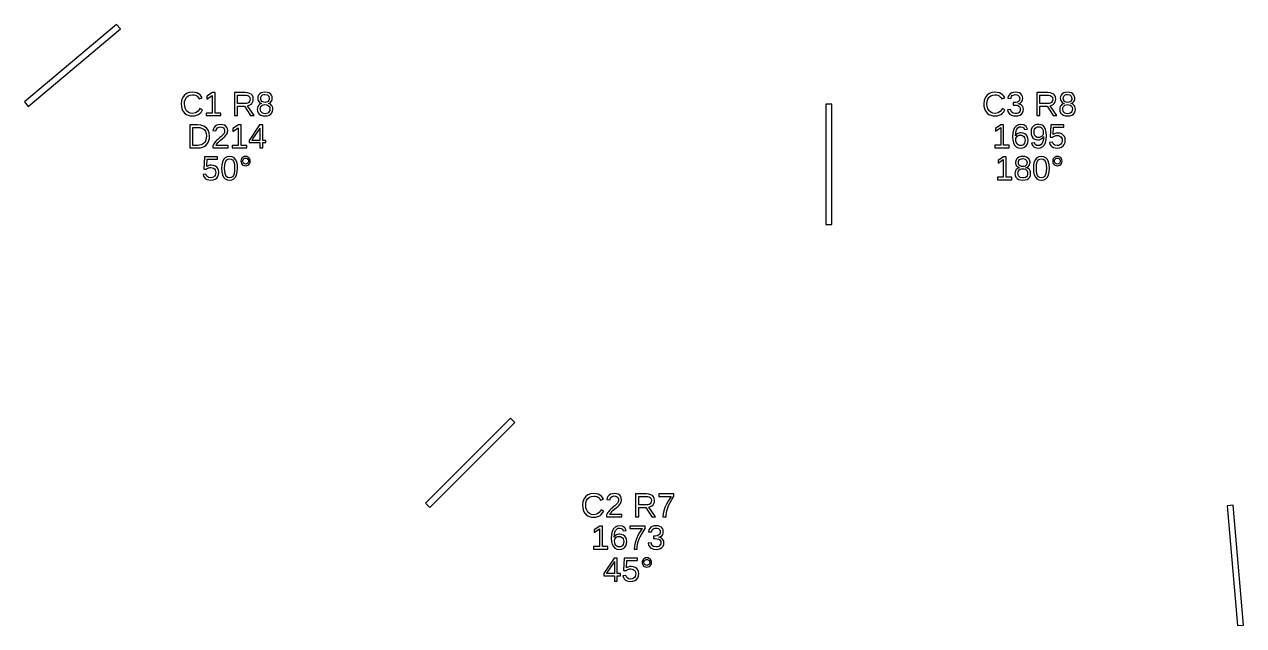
# Model space of a CAD drawing. Extents: x 195 to 2890, y 70 to 1529.
# Drawn here: x 223.5 to 527.4, y 670 to 819.9 of the extents above; entities that cross this region are included whole.
import ezdxf

# ---------------------------------------------------------------- set-up
doc = ezdxf.new("R2010")
doc.units = 0
doc.layers.get('0').update_dxf_attribs({"linetype": 'CONTINUOUS'})

msp = doc.modelspace()

# ---------------------------------------------------------------- linework, layer by layer
for points in [[(247.463, 818.709), (246.499, 819.858), (223.518, 800.575), (224.482, 799.425)], [(265.949, 797.093), (266.445, 797.222), (266.895, 797.437), (267.291, 797.734), (267.622, 798.109), (267.89, 798.564), (267.255, 798.881), (266.785, 798.219), (266.181, 797.821), (265.445, 797.689), (264.861, 797.76), (264.364, 797.974), (263.953, 798.33), (263.647, 798.803), (263.463, 799.368), (263.402, 800.024), (263.461, 800.685), (263.637, 801.244), (263.931, 801.703), (264.331, 802.043), (264.824, 802.247), (265.412, 802.315), (265.798, 802.286), (266.147, 802.198), (266.46, 802.051), (266.727, 801.848), (266.941, 801.593), (267.101, 801.286), (267.837, 801.53), (267.608, 801.961), (267.307, 802.315), (266.934, 802.592), (266.491, 802.791), (265.981, 802.91), (265.404, 802.95), (264.594, 802.863), (263.91, 802.604), (263.353, 802.173), (262.942, 801.589), (262.695, 800.873), (262.613, 800.024), (262.65, 799.441), (262.76, 798.913), (262.944, 798.44), (263.199, 798.028), (263.52, 797.685), (263.909, 797.41), (264.357, 797.21), (264.856, 797.09), (265.408, 797.05)], [(272.435, 797.754), (271.04, 797.754), (271.04, 802.864), (270.364, 802.864), (269.009, 801.933), (269.009, 801.241), (270.303, 802.165), (270.303, 797.754), (268.843, 797.754), (268.843, 797.132), (272.435, 797.132)], [(276.618, 799.512), (278.404, 799.512), (279.894, 797.132), (280.789, 797.132), (279.161, 799.601), (279.567, 799.713), (279.909, 799.896), (280.189, 800.151), (280.395, 800.463), (280.52, 800.821), (280.561, 801.225), (280.502, 801.702), (280.327, 802.104), (280.034, 802.431), (279.634, 802.672), (279.135, 802.816), (278.539, 802.864), (275.841, 802.864), (275.841, 797.132), (276.618, 797.132)], [(276.618, 800.126), (276.618, 802.242), (278.461, 802.242), (278.854, 802.213), (279.18, 802.125), (279.44, 801.979), (279.629, 801.778), (279.742, 801.524), (279.78, 801.217), (279.742, 800.898), (279.631, 800.63), (279.444, 800.413), (279.189, 800.254), (278.873, 800.158), (278.494, 800.126)], [(284.075, 797.099), (284.558, 797.247), (284.943, 797.494), (285.224, 797.828), (285.392, 798.24), (285.448, 798.731), (285.414, 799.087), (285.312, 799.401), (285.143, 799.672), (284.912, 799.891), (284.627, 800.047), (284.288, 800.138), (284.288, 800.155), (284.581, 800.247), (284.829, 800.401), (285.033, 800.614), (285.184, 800.873), (285.275, 801.159), (285.305, 801.473), (285.251, 801.895), (285.088, 802.254), (284.815, 802.551), (284.449, 802.773), (284.003, 802.906), (283.479, 802.95), (282.965, 802.905), (282.527, 802.769), (282.162, 802.543), (281.89, 802.244), (281.727, 801.89), (281.672, 801.481), (281.702, 801.167), (281.792, 800.881), (281.943, 800.622), (282.145, 800.407), (282.391, 800.248), (282.681, 800.146), (282.681, 800.13), (282.367, 800.043), (282.093, 799.888), (281.859, 799.666), (281.681, 799.391), (281.574, 799.077), (281.538, 798.722), (281.595, 798.229), (281.768, 797.816), (282.057, 797.486), (282.447, 797.244), (282.926, 797.099), (283.495, 797.05)], [(283.173, 800.452), (282.911, 800.538), (282.699, 800.681), (282.545, 800.88), (282.452, 801.13), (282.421, 801.432), (282.451, 801.728), (282.541, 801.971), (282.691, 802.16), (282.899, 802.296), (283.161, 802.377), (283.479, 802.405), (284.071, 802.297), (284.426, 801.972), (284.545, 801.432), (284.515, 801.11), (284.424, 800.853), (284.274, 800.661), (284.066, 800.529), (283.804, 800.45), (283.487, 800.423)], [(465.949, 797.093), (466.445, 797.222), (466.895, 797.437), (467.291, 797.734), (467.622, 798.109), (467.89, 798.564), (467.255, 798.881), (466.785, 798.219), (466.181, 797.821), (465.445, 797.689), (464.861, 797.76), (464.364, 797.974), (463.953, 798.33), (463.647, 798.803), (463.463, 799.368), (463.402, 800.024), (463.461, 800.685), (463.637, 801.244), (463.931, 801.703), (464.331, 802.043), (464.824, 802.247), (465.412, 802.315), (465.798, 802.286), (466.147, 802.198), (466.46, 802.051), (466.727, 801.848), (466.941, 801.593), (467.101, 801.286), (467.837, 801.53), (467.608, 801.961), (467.307, 802.315), (466.934, 802.592), (466.491, 802.791), (465.981, 802.91), (465.404, 802.95), (464.594, 802.863), (463.91, 802.604), (463.353, 802.173), (462.942, 801.589), (462.695, 800.873), (462.613, 800.024), (462.65, 799.441), (462.76, 798.913), (462.944, 798.44), (463.199, 798.028), (463.52, 797.685), (463.909, 797.41), (464.357, 797.21), (464.856, 797.09), (465.408, 797.05)], [(471.107, 797.099), (471.587, 797.244), (471.971, 797.486), (472.252, 797.816), (472.42, 798.225), (472.476, 798.714), (472.436, 799.06), (472.317, 799.363), (472.118, 799.626), (471.847, 799.835), (471.514, 799.978), (471.117, 800.057), (471.117, 800.073), (471.477, 800.179), (471.774, 800.335), (472.01, 800.539), (472.181, 800.791), (472.283, 801.089), (472.317, 801.432), (472.264, 801.875), (472.105, 802.247), (471.839, 802.549), (471.478, 802.772), (471.031, 802.905), (470.498, 802.95), (470.004, 802.906), (469.574, 802.774), (469.207, 802.555), (468.918, 802.258), (468.724, 801.892), (468.623, 801.457), (469.359, 801.4), (469.42, 801.678), (469.536, 801.911), (469.707, 802.099), (469.927, 802.237), (470.188, 802.32), (470.49, 802.348), (470.817, 802.318), (471.084, 802.229), (471.294, 802.081), (471.444, 801.882), (471.534, 801.64), (471.564, 801.355), (471.528, 801.068), (471.417, 800.826), (471.233, 800.629), (470.982, 800.483), (470.671, 800.395), (470.299, 800.366), (469.9, 800.366), (469.9, 799.731), (470.315, 799.731), (470.733, 799.702), (471.079, 799.615), (471.355, 799.469), (471.555, 799.271), (471.675, 799.028), (471.715, 798.739), (471.68, 798.41), (471.575, 798.14), (471.4, 797.929), (471.163, 797.778), (470.873, 797.687), (470.531, 797.656), (469.902, 797.769), (469.486, 798.108), (469.282, 798.674), (468.525, 798.604), (468.637, 798.134), (468.843, 797.746), (469.142, 797.443), (469.527, 797.225), (469.99, 797.094), (470.531, 797.05)], [(476.618, 799.512), (478.404, 799.512), (479.894, 797.132), (480.789, 797.132), (479.161, 799.601), (479.567, 799.713), (479.909, 799.896), (480.189, 800.151), (480.395, 800.463), (480.52, 800.821), (480.561, 801.225), (480.502, 801.702), (480.327, 802.104), (480.034, 802.431), (479.634, 802.672), (479.135, 802.816), (478.539, 802.864), (475.841, 802.864), (475.841, 797.132), (476.618, 797.132)], [(476.618, 800.126), (476.618, 802.242), (478.461, 802.242), (478.854, 802.213), (479.18, 802.125), (479.44, 801.979), (479.629, 801.778), (479.742, 801.524), (479.78, 801.217), (479.742, 800.898), (479.631, 800.63), (479.444, 800.413), (479.189, 800.254), (478.873, 800.158), (478.494, 800.126)], [(484.075, 797.099), (484.558, 797.247), (484.943, 797.494), (485.224, 797.828), (485.392, 798.24), (485.448, 798.731), (485.414, 799.087), (485.312, 799.401), (485.143, 799.672), (484.912, 799.891), (484.627, 800.047), (484.288, 800.138), (484.288, 800.155), (484.581, 800.247), (484.829, 800.401), (485.033, 800.614), (485.184, 800.873), (485.275, 801.159), (485.305, 801.473), (485.251, 801.895), (485.088, 802.254), (484.815, 802.551), (484.449, 802.773), (484.003, 802.906), (483.479, 802.95), (482.965, 802.905), (482.527, 802.769), (482.162, 802.543), (481.89, 802.244), (481.727, 801.89), (481.672, 801.481), (481.702, 801.167), (481.792, 800.881), (481.943, 800.622), (482.145, 800.407), (482.391, 800.248), (482.681, 800.146), (482.681, 800.13), (482.367, 800.043), (482.093, 799.888), (481.859, 799.666), (481.681, 799.391), (481.574, 799.077), (481.538, 798.722), (481.595, 798.229), (481.768, 797.816), (482.057, 797.486), (482.447, 797.244), (482.926, 797.099), (483.495, 797.05)], [(483.173, 800.452), (482.911, 800.538), (482.699, 800.681), (482.545, 800.88), (482.452, 801.13), (482.421, 801.432), (482.451, 801.728), (482.541, 801.971), (482.691, 802.16), (482.899, 802.296), (483.161, 802.377), (483.479, 802.405), (484.071, 802.297), (484.426, 801.972), (484.545, 801.432), (484.515, 801.11), (484.424, 800.853), (484.274, 800.661), (484.066, 800.529), (483.804, 800.45), (483.487, 800.423)], [(282.832, 797.731), (282.429, 798.126), (282.295, 798.783), (282.329, 799.098), (282.434, 799.365), (282.608, 799.583), (282.844, 799.745), (283.134, 799.842), (283.479, 799.874), (283.833, 799.844), (284.13, 799.754), (284.37, 799.603), (284.546, 799.394), (284.652, 799.126), (284.687, 798.8), (284.654, 798.42), (284.557, 798.115), (284.394, 797.886), (284.165, 797.727), (283.868, 797.631), (283.503, 797.599)], [(424.75, 800), (423.25, 800), (423.25, 770), (424.75, 770)], [(482.832, 797.731), (482.429, 798.126), (482.295, 798.783), (482.329, 799.098), (482.434, 799.365), (482.608, 799.583), (482.844, 799.745), (483.134, 799.842), (483.479, 799.874), (483.833, 799.844), (484.13, 799.754), (484.37, 799.603), (484.546, 799.394), (484.652, 799.126), (484.687, 798.8), (484.654, 798.42), (484.557, 798.115), (484.394, 797.886), (484.165, 797.727), (483.868, 797.631), (483.503, 797.599)], [(267.399, 789.129), (267.887, 789.247), (268.332, 789.443), (268.723, 789.714), (269.05, 790.054), (269.312, 790.462), (269.504, 790.931), (269.62, 791.448), (269.658, 792.015), (269.57, 792.844), (269.306, 793.536), (268.867, 794.092), (268.265, 794.498), (267.516, 794.741), (266.619, 794.822), (264.723, 794.822), (264.723, 789.089), (266.867, 789.089)], [(265.5, 789.712), (265.5, 794.2), (266.602, 794.2), (267.282, 794.137), (267.846, 793.951), (268.293, 793.64), (268.617, 793.211), (268.812, 792.669), (268.877, 792.015), (268.848, 791.564), (268.763, 791.154), (268.621, 790.786), (268.425, 790.466), (268.18, 790.2), (267.886, 789.988), (267.55, 789.835), (267.181, 789.743), (266.777, 789.712)], [(274.272, 789.712), (271.282, 789.712), (271.38, 789.904), (271.513, 790.101), (271.681, 790.304), (271.886, 790.517), (272.134, 790.747), (272.425, 790.993), (272.931, 791.414), (273.315, 791.755), (273.577, 792.015), (273.761, 792.234), (273.912, 792.454), (274.03, 792.674), (274.115, 792.894), (274.166, 793.115), (274.183, 793.337), (274.131, 793.801), (273.976, 794.188), (273.717, 794.499), (273.362, 794.726), (272.918, 794.862), (272.385, 794.908), (271.89, 794.862), (271.46, 794.727), (271.093, 794.501), (270.804, 794.198), (270.61, 793.833), (270.509, 793.406), (271.257, 793.337), (271.321, 793.621), (271.439, 793.859), (271.613, 794.051), (271.834, 794.192), (272.091, 794.277), (272.385, 794.305), (272.689, 794.277), (272.945, 794.19), (273.153, 794.045), (273.307, 793.848), (273.399, 793.604), (273.43, 793.313), (273.412, 793.088), (273.359, 792.879), (273.269, 792.686), (273.151, 792.504), (273.011, 792.328), (272.848, 792.157), (272.668, 791.989), (272.473, 791.821), (272.264, 791.653), (272.048, 791.48), (271.83, 791.297), (271.611, 791.105), (271.395, 790.901), (271.186, 790.681), (270.983, 790.446), (270.794, 790.191), (270.625, 789.911), (270.476, 789.606), (270.476, 789.089), (274.272, 789.089)], [(278.919, 789.712), (277.524, 789.712), (277.524, 794.822), (276.848, 794.822), (275.493, 793.89), (275.493, 793.199), (276.787, 794.122), (276.787, 789.712), (275.326, 789.712), (275.326, 789.089), (278.919, 789.089)], [(282.911, 790.387), (283.717, 790.387), (283.717, 790.965), (282.911, 790.965), (282.911, 794.822), (282.142, 794.822), (279.518, 790.957), (279.518, 790.387), (282.219, 790.387), (282.219, 789.089), (282.911, 789.089)], [(280.193, 790.965), (280.258, 791.046), (280.478, 791.347), (281.947, 793.512), (281.988, 793.576), (282.041, 793.666), (282.105, 793.781), (282.165, 793.89), (282.203, 793.961), (282.219, 793.996), (282.219, 790.965)], [(468.958, 789.754), (467.563, 789.754), (467.563, 794.864), (466.887, 794.864), (465.532, 793.933), (465.532, 793.241), (466.826, 794.165), (466.826, 789.754), (465.366, 789.754), (465.366, 789.132), (468.958, 789.132)], [(472.318, 789.108), (472.771, 789.283), (473.141, 789.575), (473.415, 789.967), (473.579, 790.445), (473.634, 791.007), (473.582, 791.528), (473.426, 791.973), (473.168, 792.342), (472.821, 792.618), (472.401, 792.783), (471.908, 792.838), (471.608, 792.817), (471.332, 792.752), (471.078, 792.645), (470.855, 792.496), (470.668, 792.309), (470.517, 792.081), (470.555, 792.761), (470.67, 793.325), (470.861, 793.772), (471.121, 794.096), (471.445, 794.291), (471.831, 794.356), (472.26, 794.278), (472.574, 794.045), (472.775, 793.656), (473.475, 793.782), (473.143, 794.431), (472.598, 794.82), (471.839, 794.95), (471.233, 794.861), (470.727, 794.595), (470.322, 794.152), (470.025, 793.544), (469.848, 792.782), (469.789, 791.866), (469.846, 791.022), (470.016, 790.323), (470.301, 789.77), (470.694, 789.37), (471.187, 789.13), (471.782, 789.05)], [(476.778, 789.138), (477.29, 789.403), (477.7, 789.844), (478, 790.448), (478.18, 791.205), (478.24, 792.114), (478.185, 792.981), (478.021, 793.691), (477.747, 794.242), (477.368, 794.635), (476.885, 794.871), (476.299, 794.95), (475.743, 794.893), (475.275, 794.721), (474.895, 794.435), (474.615, 794.049), (474.447, 793.578), (474.391, 793.021), (474.442, 792.476), (474.597, 792.009), (474.854, 791.617), (475.198, 791.324), (475.61, 791.147), (476.091, 791.089), (476.397, 791.113), (476.686, 791.187), (476.958, 791.31), (477.195, 791.474), (477.381, 791.67), (477.515, 791.898), (477.468, 791.23), (477.347, 790.672), (477.153, 790.226), (476.891, 789.901), (476.566, 789.705), (476.177, 789.64), (475.736, 789.72), (475.414, 789.958), (475.208, 790.356), (474.509, 790.246), (474.651, 789.865), (474.844, 789.56), (475.088, 789.333), (475.388, 789.176), (475.747, 789.082), (476.165, 789.05)], [(475.943, 791.707), (475.668, 791.828), (475.44, 792.03), (475.271, 792.302), (475.169, 792.633), (475.135, 793.021), (475.169, 793.403), (475.271, 793.727), (475.44, 793.996), (475.669, 794.196), (475.947, 794.316), (476.274, 794.356), (476.606, 794.309), (476.889, 794.169), (477.125, 793.935), (477.301, 793.624), (477.407, 793.253), (477.442, 792.822), (477.425, 792.605), (477.373, 792.404), (477.285, 792.22), (477.168, 792.057), (477.025, 791.92), (476.856, 791.811), (476.67, 791.731), (476.473, 791.682), (476.266, 791.666)], [(481.476, 789.108), (481.974, 789.282), (482.38, 789.571), (482.679, 789.961), (482.859, 790.437), (482.919, 790.999), (482.863, 791.497), (482.696, 791.929), (482.416, 792.293), (482.043, 792.569), (481.594, 792.734), (481.068, 792.789), (480.621, 792.749), (480.227, 792.627), (479.884, 792.423), (479.994, 794.242), (482.585, 794.242), (482.585, 794.864), (479.326, 794.864), (479.135, 791.78), (479.851, 791.78), (480.022, 791.915), (480.193, 792.021), (480.364, 792.098), (480.539, 792.15), (480.724, 792.181), (480.917, 792.191), (481.271, 792.154), (481.573, 792.043), (481.822, 791.858), (482.009, 791.612), (482.121, 791.321), (482.158, 790.983), (482.121, 790.597), (482.01, 790.271), (481.824, 790.004), (481.574, 789.806), (481.266, 789.688), (480.901, 789.648), (480.342, 789.743), (479.944, 790.026), (479.709, 790.499), (478.968, 790.413), (479.095, 790.006), (479.303, 789.668), (479.591, 789.4), (479.953, 789.206), (480.385, 789.089), (480.885, 789.05)], [(471.437, 789.687), (471.157, 789.828), (470.918, 790.063), (470.736, 790.372), (470.627, 790.734), (470.59, 791.15), (470.625, 791.474), (470.73, 791.749), (470.905, 791.974), (471.138, 792.14), (471.414, 792.239), (471.733, 792.273), (472.07, 792.235), (472.354, 792.122), (472.584, 791.935), (472.753, 791.678), (472.855, 791.358), (472.889, 790.975), (472.856, 790.589), (472.755, 790.263), (472.588, 789.996), (472.362, 789.798), (472.085, 789.68), (471.758, 789.64)], [(270.54, 781.108), (271.039, 781.282), (271.444, 781.571), (271.744, 781.961), (271.924, 782.437), (271.984, 782.999), (271.928, 783.497), (271.76, 783.929), (271.481, 784.293), (271.108, 784.569), (270.658, 784.734), (270.132, 784.789), (269.686, 784.749), (269.291, 784.627), (268.948, 784.423), (269.058, 786.242), (271.65, 786.242), (271.65, 786.864), (268.391, 786.864), (268.2, 783.78), (268.916, 783.78), (269.087, 783.915), (269.257, 784.021), (269.428, 784.098), (269.604, 784.15), (269.788, 784.181), (269.982, 784.191), (270.336, 784.154), (270.637, 784.043), (270.887, 783.858), (271.074, 783.612), (271.185, 783.321), (271.223, 782.983), (271.186, 782.597), (271.074, 782.271), (270.889, 782.004), (270.638, 781.806), (270.33, 781.688), (269.965, 781.648), (269.406, 781.743), (269.009, 782.026), (268.773, 782.499), (268.033, 782.413), (268.16, 782.006), (268.367, 781.668), (268.655, 781.4), (269.018, 781.206), (269.449, 781.089), (269.949, 781.05)], [(275.246, 781.134), (275.745, 781.387), (276.136, 781.807), (276.417, 782.387), (276.586, 783.118), (276.643, 784), (276.589, 784.894), (276.428, 785.629), (276.16, 786.205), (275.78, 786.619), (275.282, 786.867), (274.665, 786.95), (274.033, 786.868), (273.525, 786.623), (273.141, 786.213), (272.874, 785.64), (272.713, 784.902), (272.659, 784), (272.714, 783.114), (272.88, 782.382), (273.156, 781.803), (273.541, 781.385), (274.036, 781.134), (274.641, 781.05)], [(274.254, 781.711), (273.937, 781.9), (273.699, 782.214), (273.533, 782.664), (273.433, 783.259), (273.4, 784), (273.433, 784.759), (273.531, 785.362), (273.695, 785.806), (273.934, 786.112), (274.257, 786.295), (274.665, 786.356), (275.063, 786.294), (275.379, 786.108), (275.611, 785.798), (275.77, 785.351), (275.866, 784.751), (275.898, 784), (275.865, 783.271), (275.764, 782.68), (275.597, 782.226), (275.358, 781.905), (275.042, 781.712), (274.649, 781.648)], [(278.937, 784.668), (279.212, 784.781), (279.456, 784.968), (279.647, 785.21), (279.762, 785.484), (279.8, 785.79), (279.762, 786.097), (279.649, 786.371), (279.46, 786.612), (279.217, 786.8), (278.941, 786.912), (278.632, 786.95), (278.323, 786.912), (278.047, 786.798), (277.804, 786.608), (277.616, 786.365), (277.502, 786.093), (277.465, 785.79), (277.503, 785.488), (277.618, 785.215), (277.808, 784.972), (278.053, 784.783), (278.327, 784.669), (278.632, 784.631)], [(278.444, 785.082), (278.273, 785.154), (278.122, 785.274), (278.003, 785.427), (277.932, 785.599), (277.908, 785.79), (277.932, 785.981), (278.001, 786.154), (278.118, 786.307), (278.268, 786.427), (278.44, 786.499), (278.632, 786.523), (278.825, 786.499), (278.997, 786.429), (279.147, 786.311), (279.264, 786.159), (279.333, 785.986), (279.357, 785.79), (279.333, 785.597), (279.263, 785.424), (279.145, 785.271), (278.994, 785.153), (278.823, 785.082), (278.632, 785.058)], [(469.609, 781.754), (468.214, 781.754), (468.214, 786.864), (467.538, 786.864), (466.183, 785.933), (466.183, 785.241), (467.477, 786.165), (467.477, 781.754), (466.017, 781.754), (466.017, 781.132), (469.609, 781.132)], [(472.916, 781.099), (473.399, 781.247), (473.784, 781.494), (474.064, 781.828), (474.233, 782.24), (474.289, 782.731), (474.255, 783.087), (474.153, 783.401), (473.983, 783.672), (473.753, 783.891), (473.468, 784.047), (473.129, 784.138), (473.129, 784.155), (473.422, 784.247), (473.67, 784.401), (473.874, 784.614), (474.025, 784.873), (474.116, 785.159), (474.146, 785.473), (474.092, 785.895), (473.928, 786.254), (473.656, 786.551), (473.29, 786.773), (472.844, 786.906), (472.319, 786.95), (471.806, 786.905), (471.367, 786.769), (471.003, 786.543), (470.731, 786.244), (470.567, 785.89), (470.513, 785.481), (470.543, 785.167), (470.633, 784.881), (470.783, 784.622), (470.986, 784.407), (471.232, 784.248), (471.522, 784.146), (471.522, 784.13), (471.208, 784.043), (470.934, 783.888), (470.7, 783.666), (470.521, 783.391), (470.414, 783.077), (470.379, 782.722), (470.436, 782.229), (470.609, 781.816), (470.897, 781.486), (471.288, 781.244), (471.767, 781.099), (472.336, 781.05)], [(472.014, 784.452), (471.752, 784.538), (471.54, 784.681), (471.385, 784.88), (471.292, 785.13), (471.262, 785.432), (471.292, 785.728), (471.382, 785.971), (471.532, 786.16), (471.74, 786.296), (472.002, 786.377), (472.319, 786.405), (472.912, 786.297), (473.267, 785.972), (473.385, 785.432), (473.355, 785.11), (473.265, 784.853), (473.115, 784.661), (472.907, 784.529), (472.645, 784.45), (472.328, 784.423)], [(477.564, 781.134), (478.062, 781.387), (478.453, 781.807), (478.735, 782.387), (478.904, 783.118), (478.96, 784), (478.906, 784.894), (478.746, 785.629), (478.478, 786.205), (478.097, 786.619), (477.599, 786.867), (476.982, 786.95), (476.35, 786.868), (475.842, 786.623), (475.459, 786.213), (475.191, 785.64), (475.03, 784.902), (474.977, 784), (475.032, 783.114), (475.197, 782.382), (475.473, 781.803), (475.859, 781.385), (476.354, 781.134), (476.958, 781.05)], [(476.571, 781.711), (476.255, 781.9), (476.016, 782.214), (475.85, 782.664), (475.75, 783.259), (475.717, 784), (475.75, 784.759), (475.848, 785.362), (476.012, 785.806), (476.251, 786.112), (476.574, 786.295), (476.982, 786.356), (477.38, 786.294), (477.696, 786.108), (477.928, 785.798), (478.088, 785.351), (478.183, 784.751), (478.215, 784), (478.182, 783.271), (478.081, 782.68), (477.914, 782.226), (477.675, 781.905), (477.359, 781.712), (476.966, 781.648)], [(481.255, 784.668), (481.529, 784.781), (481.774, 784.968), (481.965, 785.21), (482.079, 785.484), (482.117, 785.79), (482.08, 786.097), (481.966, 786.371), (481.778, 786.612), (481.535, 786.8), (481.259, 786.912), (480.95, 786.95), (480.641, 786.912), (480.365, 786.798), (480.122, 786.608), (479.933, 786.365), (479.82, 786.093), (479.782, 785.79), (479.82, 785.488), (479.935, 785.215), (480.126, 784.972), (480.37, 784.783), (480.645, 784.669), (480.95, 784.631)], [(480.761, 785.082), (480.591, 785.154), (480.439, 785.274), (480.32, 785.427), (480.249, 785.599), (480.226, 785.79), (480.249, 785.981), (480.319, 786.154), (480.435, 786.307), (480.585, 786.427), (480.757, 786.499), (480.95, 786.523), (481.143, 786.499), (481.314, 786.429), (481.464, 786.311), (481.581, 786.159), (481.651, 785.986), (481.674, 785.79), (481.65, 785.597), (481.58, 785.424), (481.462, 785.271), (481.311, 785.153), (481.14, 785.082), (480.95, 785.058)], [(471.672, 781.731), (471.27, 782.126), (471.135, 782.783), (471.17, 783.098), (471.275, 783.365), (471.449, 783.583), (471.685, 783.745), (471.975, 783.842), (472.319, 783.874), (472.673, 783.844), (472.97, 783.754), (473.21, 783.603), (473.387, 783.394), (473.493, 783.126), (473.528, 782.8), (473.495, 782.42), (473.398, 782.115), (473.235, 781.886), (473.006, 781.727), (472.709, 781.631), (472.344, 781.599)], [(345.744, 720.683), (344.683, 721.744), (323.47, 700.53), (324.53, 699.47)], [(365.949, 697.093), (366.445, 697.222), (366.895, 697.437), (367.291, 697.734), (367.622, 698.109), (367.89, 698.564), (367.255, 698.881), (366.785, 698.219), (366.181, 697.821), (365.445, 697.689), (364.861, 697.76), (364.364, 697.974), (363.953, 698.33), (363.647, 698.803), (363.463, 699.368), (363.402, 700.024), (363.461, 700.685), (363.637, 701.244), (363.931, 701.703), (364.331, 702.043), (364.824, 702.247), (365.412, 702.315), (365.798, 702.286), (366.147, 702.198), (366.46, 702.051), (366.727, 701.848), (366.941, 701.593), (367.101, 701.286), (367.837, 701.53), (367.608, 701.961), (367.307, 702.315), (366.934, 702.592), (366.491, 702.791), (365.981, 702.91), (365.404, 702.95), (364.594, 702.863), (363.91, 702.604), (363.353, 702.173), (362.942, 701.589), (362.695, 700.873), (362.613, 700.024), (362.65, 699.441), (362.76, 698.913), (362.944, 698.44), (363.199, 698.028), (363.52, 697.685), (363.909, 697.41), (364.357, 697.21), (364.856, 697.09), (365.408, 697.05)], [(372.423, 697.754), (369.433, 697.754), (369.531, 697.946), (369.664, 698.144), (369.831, 698.346), (370.037, 698.559), (370.285, 698.789), (370.576, 699.036), (371.082, 699.457), (371.466, 699.797), (371.727, 700.057), (371.911, 700.277), (372.063, 700.496), (372.181, 700.716), (372.266, 700.936), (372.317, 701.157), (372.334, 701.379), (372.282, 701.843), (372.126, 702.23), (371.868, 702.541), (371.513, 702.768), (371.068, 702.904), (370.535, 702.95), (370.041, 702.905), (369.61, 702.769), (369.243, 702.543), (368.955, 702.24), (368.76, 701.876), (368.659, 701.448), (369.408, 701.379), (369.471, 701.663), (369.59, 701.901), (369.764, 702.093), (369.984, 702.235), (370.241, 702.319), (370.535, 702.348), (370.839, 702.319), (371.096, 702.232), (371.304, 702.087), (371.458, 701.89), (371.55, 701.646), (371.581, 701.355), (371.563, 701.13), (371.509, 700.921), (371.42, 700.728), (371.302, 700.547), (371.161, 700.37), (370.999, 700.199), (370.818, 700.031), (370.624, 699.863), (370.415, 699.695), (370.199, 699.522), (369.981, 699.34), (369.762, 699.148), (369.546, 698.943), (369.336, 698.724), (369.133, 698.488), (368.944, 698.233), (368.775, 697.953), (368.627, 697.648), (368.627, 697.132), (372.423, 697.132)], [(376.618, 699.512), (378.404, 699.512), (379.894, 697.132), (380.789, 697.132), (379.161, 699.601), (379.567, 699.713), (379.909, 699.896), (380.189, 700.151), (380.395, 700.463), (380.52, 700.821), (380.561, 701.225), (380.502, 701.702), (380.327, 702.104), (380.034, 702.431), (379.634, 702.672), (379.135, 702.816), (378.539, 702.864), (375.841, 702.864), (375.841, 697.132), (376.618, 697.132)], [(376.618, 700.126), (376.618, 702.242), (378.461, 702.242), (378.854, 702.213), (379.18, 702.125), (379.44, 701.979), (379.629, 701.778), (379.742, 701.524), (379.78, 701.217), (379.742, 700.898), (379.631, 700.63), (379.444, 700.413), (379.189, 700.254), (378.873, 700.158), (378.494, 700.126)], [(383.446, 697.655), (383.506, 698.166), (383.607, 698.665), (383.748, 699.161), (383.929, 699.662), (384.15, 700.167), (384.449, 700.739), (384.862, 701.44), (385.391, 702.27), (385.391, 702.864), (381.603, 702.864), (381.603, 702.242), (384.683, 702.242), (384.025, 701.228), (383.507, 700.295), (383.127, 699.445), (382.868, 698.648), (382.713, 697.877), (382.661, 697.132), (383.426, 697.132)], [(527.362, 670.18), (524.747, 700.065), (523.253, 699.935), (525.868, 670.049)], [(368.958, 689.754), (367.563, 689.754), (367.563, 694.864), (366.887, 694.864), (365.532, 693.933), (365.532, 693.241), (366.826, 694.165), (366.826, 689.754), (365.366, 689.754), (365.366, 689.132), (368.958, 689.132)], [(372.318, 689.108), (372.771, 689.283), (373.141, 689.575), (373.415, 689.967), (373.579, 690.445), (373.634, 691.007), (373.582, 691.528), (373.426, 691.973), (373.168, 692.342), (372.821, 692.618), (372.401, 692.783), (371.908, 692.838), (371.608, 692.817), (371.332, 692.752), (371.078, 692.645), (370.855, 692.496), (370.668, 692.309), (370.517, 692.081), (370.555, 692.761), (370.67, 693.325), (370.861, 693.772), (371.121, 694.096), (371.445, 694.291), (371.831, 694.356), (372.26, 694.278), (372.574, 694.045), (372.775, 693.656), (373.475, 693.782), (373.143, 694.431), (372.598, 694.82), (371.839, 694.95), (371.233, 694.861), (370.727, 694.595), (370.322, 694.152), (370.025, 693.544), (369.848, 692.782), (369.789, 691.866), (369.846, 691.022), (370.016, 690.323), (370.301, 689.77), (370.694, 689.37), (371.187, 689.13), (371.782, 689.05)], [(376.27, 689.655), (376.33, 690.166), (376.431, 690.665), (376.572, 691.161), (376.753, 691.662), (376.974, 692.167), (377.273, 692.739), (377.687, 693.44), (378.215, 694.27), (378.215, 694.864), (374.427, 694.864), (374.427, 694.242), (377.507, 694.242), (376.85, 693.228), (376.331, 692.295), (375.951, 691.445), (375.692, 690.648), (375.537, 689.877), (375.485, 689.132), (376.25, 689.132)], [(381.534, 689.099), (382.014, 689.244), (382.398, 689.486), (382.678, 689.816), (382.847, 690.225), (382.903, 690.714), (382.863, 691.06), (382.744, 691.363), (382.545, 691.626), (382.274, 691.835), (381.941, 691.978), (381.544, 692.057), (381.544, 692.073), (381.903, 692.179), (382.201, 692.335), (382.437, 692.539), (382.608, 692.791), (382.71, 693.089), (382.744, 693.432), (382.691, 693.875), (382.532, 694.247), (382.266, 694.549), (381.905, 694.772), (381.458, 694.905), (380.925, 694.95), (380.431, 694.906), (380, 694.774), (379.633, 694.555), (379.345, 694.258), (379.151, 693.892), (379.05, 693.457), (379.786, 693.4), (379.846, 693.678), (379.962, 693.911), (380.134, 694.099), (380.354, 694.237), (380.615, 694.32), (380.917, 694.348), (381.243, 694.318), (381.511, 694.229), (381.721, 694.081), (381.871, 693.882), (381.961, 693.64), (381.991, 693.355), (381.954, 693.068), (381.844, 692.826), (381.66, 692.629), (381.409, 692.483), (381.097, 692.395), (380.726, 692.366), (380.327, 692.366), (380.327, 691.731), (380.742, 691.731), (381.16, 691.702), (381.506, 691.615), (381.782, 691.469), (381.982, 691.271), (382.102, 691.028), (382.142, 690.739), (382.107, 690.41), (382.002, 690.14), (381.826, 689.929), (381.59, 689.778), (381.3, 689.687), (380.958, 689.656), (380.329, 689.769), (379.913, 690.108), (379.709, 690.674), (378.952, 690.604), (379.064, 690.134), (379.269, 689.746), (379.568, 689.443), (379.953, 689.225), (380.416, 689.094), (380.958, 689.05)], [(371.437, 689.687), (371.157, 689.828), (370.918, 690.063), (370.736, 690.372), (370.627, 690.734), (370.59, 691.15), (370.625, 691.474), (370.73, 691.749), (370.905, 691.974), (371.138, 692.14), (371.414, 692.239), (371.733, 692.273), (372.07, 692.235), (372.354, 692.122), (372.584, 691.935), (372.753, 691.678), (372.855, 691.358), (372.889, 690.975), (372.856, 690.589), (372.755, 690.263), (372.588, 689.996), (372.362, 689.798), (372.085, 689.68), (371.758, 689.64)], [(371.284, 682.429), (372.089, 682.429), (372.089, 683.007), (371.284, 683.007), (371.284, 686.864), (370.515, 686.864), (367.89, 682.999), (367.89, 682.429), (370.592, 682.429), (370.592, 681.132), (371.284, 681.132)], [(375.175, 681.108), (375.673, 681.282), (376.079, 681.571), (376.379, 681.961), (376.558, 682.437), (376.618, 682.999), (376.562, 683.497), (376.395, 683.929), (376.116, 684.293), (375.742, 684.569), (375.293, 684.734), (374.767, 684.789), (374.321, 684.749), (373.926, 684.627), (373.583, 684.423), (373.693, 686.242), (376.284, 686.242), (376.284, 686.864), (373.025, 686.864), (372.834, 683.78), (373.55, 683.78), (373.721, 683.915), (373.892, 684.021), (374.063, 684.098), (374.238, 684.15), (374.423, 684.181), (374.616, 684.191), (374.97, 684.154), (375.272, 684.043), (375.522, 683.858), (375.708, 683.612), (375.82, 683.321), (375.857, 682.983), (375.82, 682.597), (375.709, 682.271), (375.524, 682.004), (375.273, 681.806), (374.965, 681.688), (374.6, 681.648), (374.041, 681.743), (373.643, 682.026), (373.408, 682.499), (372.667, 682.413), (372.794, 682.006), (373.002, 681.668), (373.29, 681.4), (373.652, 681.206), (374.084, 681.089), (374.584, 681.05)], [(378.937, 684.668), (379.212, 684.781), (379.456, 684.968), (379.647, 685.21), (379.762, 685.484), (379.8, 685.79), (379.762, 686.097), (379.649, 686.371), (379.46, 686.612), (379.217, 686.8), (378.941, 686.912), (378.632, 686.95), (378.323, 686.912), (378.047, 686.798), (377.804, 686.608), (377.616, 686.365), (377.502, 686.093), (377.465, 685.79), (377.503, 685.488), (377.618, 685.215), (377.808, 684.972), (378.053, 684.783), (378.327, 684.669), (378.632, 684.631)], [(368.566, 683.007), (368.631, 683.089), (368.851, 683.39), (370.319, 685.554), (370.361, 685.618), (370.413, 685.708), (370.478, 685.823), (370.538, 685.932), (370.576, 686.004), (370.592, 686.038), (370.592, 683.007)], [(378.444, 685.082), (378.273, 685.154), (378.122, 685.274), (378.003, 685.427), (377.932, 685.599), (377.908, 685.79), (377.932, 685.981), (378.001, 686.154), (378.118, 686.307), (378.268, 686.427), (378.44, 686.499), (378.632, 686.523), (378.825, 686.499), (378.997, 686.429), (379.147, 686.311), (379.264, 686.159), (379.333, 685.986), (379.357, 685.79), (379.333, 685.597), (379.263, 685.424), (379.145, 685.271), (378.994, 685.153), (378.823, 685.082), (378.632, 685.058)]]:
    msp.add_lwpolyline(points, close=True)

doc.saveas('drawing.dxf')
